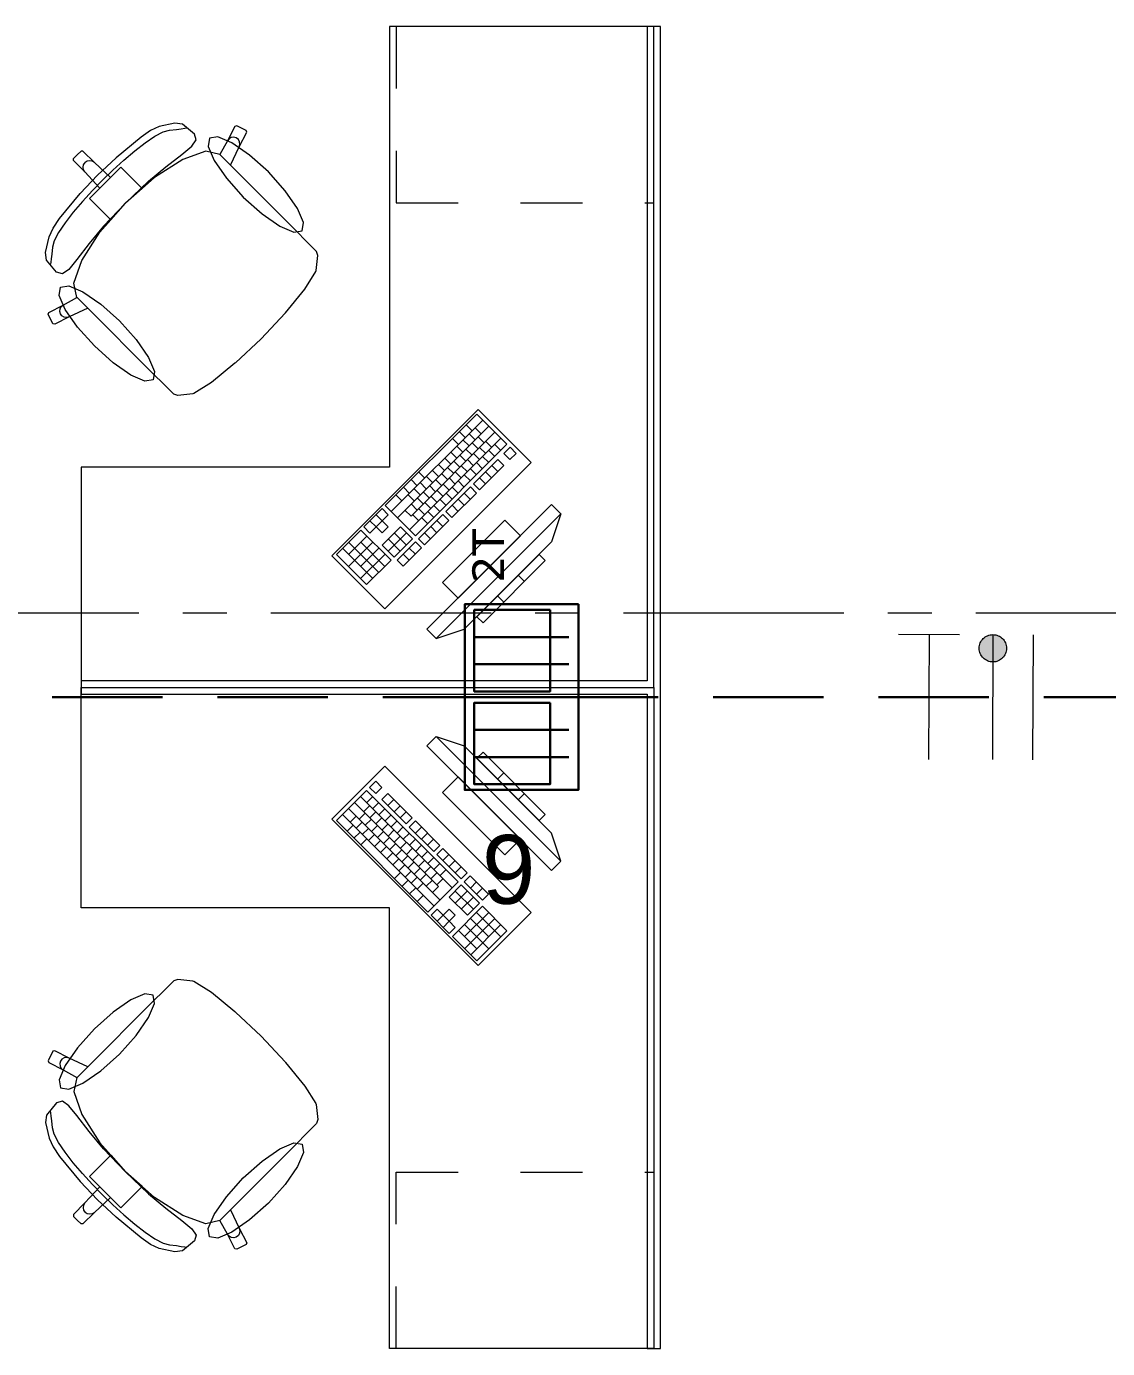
# Model space of a CAD drawing. Header units: inches. Extents: x -19 to 5698, y -728 to 92.
# Drawn here: x 294.684 to 297.137, y 8.332 to 11.332 of the extents above; entities that cross this region are included whole.
import ezdxf

# ---------------------------------------------------------------- set-up
doc = ezdxf.new("R2010")
doc.units = ezdxf.units.IN
doc.header["$MEASUREMENT"] = 0
for name, pattern in [('HIDDEN', [0.375, 0.25, -0.125]), ('Punto & Raya', [0.65, 0.5, -0.075, 0, -0.075]), ('Rayas', [0.282222, 0.141111, -0.141111]), ('RAYITAS', [0.375, 0.25, -0.125])]:
    doc.linetypes.add(name, pattern=pattern)
doc.layers.get('0').update_dxf_attribs({"color": 61})
for name, color, linetype, lineweight in [('00 conduct tomacorr', 120, 'HIDDEN', 30), ('00 IE LUZ EMERGENCIA', 253, 'Continuous', 0), ('T-TECHO-E', 150, 'Continuous', 20), ('TOMACORRIENTE', 22, 'RAYITAS', 9)]:
    doc.layers.add(name, color=color, linetype=linetype, lineweight=lineweight)
doc.layers.add('Interior - Mobiliario', color=7, linetype='Continuous')
doc.layers.add('Marcador - Secciones', color=7, linetype='Continuous')
doc.styles.add('Annotative', font='arial.ttf')

# ---------------------------------------------------------------- blocks, each defined once
blk = doc.blocks.new('CAJA POP UP 6 MODULOS')
at = {"layer": '00 conduct tomacorr', "linetype": 'Continuous'}
for p, q in [((-0.095, -0.165), (-0.095, -0.0151)), ((-0.052, -0.165), (-0.052, -0.0151)), ((0.052, -0.165), (0.052, -0.0151)), ((0.095, -0.165), (0.095, -0.0151)), ((0, -0.165), (0, -0.18))]:
    blk.add_line(p, q, dxfattribs=at)
for points in [[(-0.147, 0), (0.147, 0), (0.147, -0.18), (-0.147, -0.18)], [(0, 0), (0.147, 0), (0.147, -0.18), (0, -0.18)]]:
    blk.add_lwpolyline(points, close=True, dxfattribs=at)
for points in [[(-0.138, -0.045), (-0.009, -0.045), (-0.009, -0.165), (-0.138, -0.165), (-0.138, -0.045)], [(0.009, -0.045), (0.138, -0.045), (0.138, -0.165), (0.009, -0.165), (0.009, -0.045)]]:
    blk.add_lwpolyline(points, dxfattribs=at)
at = {"color": 1, "insert": (-0.1807, -0.168), "char_height": 0.05, "attachment_point": 1, "rotation": 180}
blk.add_mtext_dynamic_manual_height_columns('{\\fVerdana|b0|i0|c0|p34;2T}', width=0.000481, gutter_width=0.1561, heights=[0], dxfattribs=at)
blk = doc.blocks.new('a')
at = {"layer": 'TOMACORRIENTE', "ltscale": 0.05}
h = blk.add_hatch(color=4, dxfattribs=at)
edge = h.paths.add_edge_path()
edge.add_arc((0, 0.0752), 0.0211, 0, 360)
at = {"layer": 'TOMACORRIENTE', "color": 4}
for p, q in [((-0.1455, 0.0963), (-0.0515, 0.0963)), ((-0.0985, 0.0963), (-0.0985, -0.0966)), ((0, 0.0963), (0, -0.0963)), ((0.0623, -0.0963), (0.0623, 0.0963))]:
    blk.add_line(p, q, dxfattribs=at)
blk.add_circle((0, 0.0752), 0.0211, dxfattribs=at)
blk = doc.blocks.new('CABLE 3FACE')
at = {"layer": 'T-TECHO-E', "rotation": 59.94170052614085}
blk.add_blockref('a', (0, 0), dxfattribs=at)

msp = doc.modelspace()

# ---------------------------------------------------------------- linework, layer by layer
at = {"layer": '00 conduct tomacorr'}
msp.add_line((301.3673, 9.8105, -0.0007), (287.3985, 9.8105, -0.0007), dxfattribs=at)
at = {"layer": 'Interior - Mobiliario', "color": 175, "linetype": 'Rayas', "lineweight": 13}
for p, q in [((295.5226, 11.3323), (295.5226, 10.9323)), ((295.5226, 10.9323), (296.1076, 10.9323)), ((295.5226, 8.3323), (295.5226, 8.7323)), ((295.5226, 8.7323), (296.1076, 8.7323))]:
    msp.add_line(p, q, dxfattribs=at)
at = {"layer": 'Interior - Mobiliario', "color": 175, "linetype": 'Continuous', "lineweight": 13}
for p, q in [((296.1226, 11.3323), (296.0926, 11.3323)), ((296.0926, 11.3323), (296.0926, 9.8473)), ((296.1226, 9.8473), (296.1226, 11.3323)), ((294.9846, 11.1049), (294.9654, 11.0959)), ((295.0208, 11.1126), (294.9846, 11.1049)), ((295.0376, 11.1108), (295.0208, 11.1126)), ((295.024, 11.0983), (295.0348, 11.1003)), ((295.0348, 11.1003), (295.0428, 11.1011)), ((295.0654, 11.0876), (295.0376, 11.1108)), ((295.0428, 11.1011), (295.0473, 11.1019)), ((295.1568, 11.1056), (295.1398, 11.0725)), ((295.1608, 11.1069), (295.1568, 11.1056)), ((295.1822, 11.0961), (295.1608, 11.1069)), ((294.9437, 11.081), (294.887, 11.0342)), ((294.9654, 11.0959), (294.9437, 11.081)), ((294.9532, 11.0684), (294.975, 11.0833)), ((294.975, 11.0833), (294.9939, 11.0933)), ((294.9939, 11.0933), (295.0086, 11.0972)), ((295.0086, 11.0972), (295.024, 11.0983)), ((295.0588, 11.0603), (295.0688, 11.0747)), ((295.0688, 11.0747), (295.0654, 11.0876)), ((295.1398, 11.0725), (295.1225, 11.0415)), ((295.1434, 11.0771), (295.1398, 11.0725)), ((295.1486, 11.08), (295.1434, 11.0771)), ((295.1544, 11.0807), (295.1486, 11.08)), ((295.16, 11.0792), (295.1544, 11.0807)), ((295.1646, 11.0755), (295.16, 11.0792)), ((295.1675, 11.0704), (295.1646, 11.0755)), ((295.1665, 11.059), (295.1835, 11.0921)), ((295.1681, 11.0646), (295.1675, 11.0704)), ((295.1835, 11.0921), (295.1822, 11.0961)), ((294.7905, 11.0323), (294.799, 11.0409)), ((294.8076, 11.0494), (294.799, 11.0409)), ((294.8118, 11.0494), (294.8076, 11.0494)), ((294.8379, 11.0233), (294.8118, 11.0494)), ((294.9047, 11.0287), (294.9294, 11.0499)), ((294.9294, 11.0499), (294.9532, 11.0684)), ((295.0004, 11.0138), (295.0365, 11.0417)), ((295.0365, 11.0417), (295.0588, 11.0603)), ((295.0905, 11.0489), (295.0386, 11.0306)), ((295.1225, 11.0415), (295.0905, 11.0489)), ((295.1227, 11.0414), (295.1225, 11.0415)), ((295.1227, 11.0414), (295.1469, 11.0172)), ((295.1469, 11.0172), (295.1665, 11.059)), ((295.1665, 11.059), (295.1681, 11.0646)), ((294.7905, 11.0281), (294.7905, 11.0323)), ((294.8166, 11.002), (294.7905, 11.0281)), ((294.8122, 11.0126), (294.8134, 11.0183)), ((294.8133, 11.0068), (294.8122, 11.0126)), ((294.8134, 11.0183), (294.8167, 11.0232)), ((294.8215, 11.0265), (294.8167, 11.0232)), ((294.8273, 11.0277), (294.8215, 11.0265)), ((294.833, 11.0266), (294.8273, 11.0277)), ((294.8379, 11.0233), (294.833, 11.0266)), ((294.8744, 10.9893), (294.8379, 11.0233)), ((294.887, 11.0342), (294.8448, 10.9951)), ((294.8981, 11.013), (294.8744, 10.9893)), ((294.88, 11.0061), (294.9047, 11.0287)), ((294.9192, 10.9918), (294.8981, 11.013)), ((294.961, 10.9811), (295.0004, 11.0138)), ((295.0386, 11.0306), (294.9747, 10.9892)), ((295.2948, 10.8693), (295.1469, 11.0172)), ((294.8057, 10.9529), (294.8448, 10.9951)), ((294.8166, 11.002), (294.8133, 11.0068)), ((294.8505, 10.9655), (294.8166, 11.002)), ((294.8566, 10.9833), (294.8338, 10.9599)), ((294.8566, 10.9833), (294.88, 11.0061)), ((294.8744, 10.9893), (294.8625, 10.9774)), ((294.9083, 10.9316), (294.961, 10.9811)), ((294.9466, 10.9645), (294.9192, 10.9918)), ((294.9747, 10.9892), (294.9466, 10.9645)), ((294.7589, 10.8962), (294.8057, 10.9529)), ((294.8338, 10.9599), (294.8112, 10.9352)), ((294.8269, 10.9418), (294.8505, 10.9655)), ((294.8505, 10.9655), (294.8625, 10.9774)), ((294.9466, 10.9645), (294.9087, 10.9311)), ((294.8112, 10.9352), (294.79, 10.9105)), ((294.8481, 10.9207), (294.8269, 10.9418)), ((294.8754, 10.8933), (294.8481, 10.9207)), ((294.9083, 10.9316), (294.8588, 10.8788)), ((294.8754, 10.8933), (294.9087, 10.9311)), ((294.744, 10.8745), (294.7589, 10.8962)), ((294.79, 10.9105), (294.7714, 10.8867)), ((294.8506, 10.8652), (294.8754, 10.8933)), ((294.735, 10.8552), (294.744, 10.8745)), ((294.7566, 10.8648), (294.7466, 10.846)), ((294.7714, 10.8867), (294.7566, 10.8648)), ((294.8093, 10.8013), (294.8506, 10.8652)), ((294.8588, 10.8788), (294.8261, 10.8395)), ((295.3203, 10.8438), (295.2948, 10.8693)), ((294.7272, 10.8191), (294.735, 10.8552)), ((294.7427, 10.8313), (294.7416, 10.8159)), ((294.7466, 10.846), (294.7427, 10.8313)), ((294.8261, 10.8395), (294.7982, 10.8034)), ((295.3422, 10.8219), (295.3203, 10.8438)), ((294.7291, 10.8023), (294.7272, 10.8191)), ((294.7523, 10.7745), (294.7291, 10.8023)), ((294.7395, 10.8051), (294.7388, 10.7971)), ((294.7416, 10.8159), (294.7395, 10.8051)), ((294.7982, 10.8034), (294.7796, 10.7811)), ((294.791, 10.7494), (294.8093, 10.8013)), ((295.3411, 10.7787), (295.3451, 10.8126)), ((295.3451, 10.8126), (295.3422, 10.8219)), ((294.7388, 10.7971), (294.738, 10.7925)), ((294.7652, 10.7711), (294.7523, 10.7745)), ((294.7796, 10.7811), (294.7652, 10.7711)), ((295.3153, 10.7365), (295.3402, 10.7765)), ((295.3402, 10.7765), (295.3411, 10.7787)), ((294.7984, 10.7174), (294.791, 10.7494)), ((294.7674, 10.7001), (294.7984, 10.7174)), ((294.7985, 10.7172), (294.7984, 10.7174)), ((294.7985, 10.7172), (294.8227, 10.693)), ((295.2717, 10.6828), (295.3153, 10.7365)), ((294.733, 10.6791), (294.7343, 10.6831)), ((294.7343, 10.6831), (294.7674, 10.7001)), ((294.7592, 10.6855), (294.7599, 10.6913)), ((294.7607, 10.6799), (294.7592, 10.6855)), ((294.7599, 10.6913), (294.7628, 10.6965)), ((294.7628, 10.6965), (294.7674, 10.7001)), ((294.8227, 10.693), (294.7809, 10.6734)), ((294.9705, 10.5451), (294.8227, 10.693)), ((295.2162, 10.6237), (295.2711, 10.682)), ((295.2711, 10.682), (295.2717, 10.6828)), ((294.7438, 10.6577), (294.733, 10.6791)), ((294.7478, 10.6564), (294.7438, 10.6577)), ((294.7809, 10.6734), (294.7478, 10.6564)), ((294.7643, 10.6753), (294.7607, 10.6799)), ((294.7694, 10.6724), (294.7643, 10.6753)), ((294.7753, 10.6718), (294.7694, 10.6724)), ((294.7809, 10.6734), (294.7753, 10.6718)), ((295.2162, 10.6237), (295.1579, 10.5688)), ((295.157, 10.5682), (295.1034, 10.5246)), ((295.1579, 10.5688), (295.157, 10.5682)), ((294.9961, 10.5196), (294.9705, 10.5451)), ((295.018, 10.4977), (294.9961, 10.5196)), ((295.1034, 10.5246), (295.0633, 10.4997)), ((295.0273, 10.4948), (295.018, 10.4977)), ((295.0612, 10.4988), (295.0273, 10.4948)), ((295.0633, 10.4997), (295.0612, 10.4988)), ((295.7056, 10.4527), (295.4979, 10.245)), ((295.7742, 10.3842), (295.7056, 10.4527)), ((295.7194, 10.439), (295.5116, 10.2313)), ((295.7331, 10.4253), (295.5254, 10.2176)), ((295.7468, 10.4116), (295.5564, 10.2212)), ((295.6658, 10.4129), (295.6796, 10.3992)), ((295.6814, 10.4285), (295.6951, 10.4148)), ((295.7021, 10.4217), (295.7158, 10.408)), ((295.7605, 10.3979), (295.5528, 10.1902)), ((295.5665, 10.1765), (295.7742, 10.3842)), ((295.6503, 10.3973), (295.664, 10.3836)), ((295.6605, 10.3802), (295.6742, 10.3665)), ((295.6744, 10.394), (295.6881, 10.3803)), ((295.6882, 10.4079), (295.7019, 10.3941)), ((295.695, 10.3872), (295.7087, 10.3735)), ((295.7088, 10.4011), (295.7226, 10.3874)), ((295.726, 10.3908), (295.7397, 10.3771)), ((295.7467, 10.384), (295.7604, 10.3703)), ((295.6328, 10.3525), (295.6465, 10.3388)), ((295.6467, 10.3663), (295.6604, 10.3526)), ((295.6673, 10.3595), (295.681, 10.3458)), ((295.6811, 10.3734), (295.6949, 10.3597)), ((295.6983, 10.3631), (295.712, 10.3494)), ((295.7122, 10.377), (295.7259, 10.3633)), ((295.719, 10.3563), (295.7327, 10.3426)), ((295.7328, 10.3702), (295.7465, 10.3565)), ((295.7811, 10.3773), (295.7672, 10.3635)), ((295.7672, 10.3635), (295.7809, 10.3497)), ((295.7809, 10.3497), (295.7948, 10.3636)), ((295.7948, 10.3636), (295.7811, 10.3773)), ((295.5741, 10.3212), (295.5878, 10.3075)), ((295.6051, 10.3248), (295.6188, 10.3111)), ((295.619, 10.3386), (295.6327, 10.3249)), ((295.6396, 10.3318), (295.6533, 10.3181)), ((295.6535, 10.3457), (295.6672, 10.332)), ((295.6568, 10.3216), (295.6705, 10.3079)), ((295.6706, 10.3354), (295.6843, 10.3217)), ((295.6845, 10.3493), (295.6982, 10.3356)), ((295.6913, 10.3286), (295.705, 10.3149)), ((295.7534, 10.3496), (295.698, 10.2942)), ((295.7051, 10.3425), (295.7188, 10.3288)), ((295.7117, 10.2805), (295.7671, 10.3359)), ((295.7257, 10.3219), (295.7394, 10.3082)), ((295.7395, 10.3358), (295.7532, 10.3221)), ((295.7671, 10.3359), (295.7534, 10.3496)), ((295.5568, 10.3039), (295.5705, 10.2902)), ((295.5774, 10.2971), (295.5911, 10.2834)), ((295.5913, 10.3109), (295.605, 10.2972)), ((295.5981, 10.2903), (295.6118, 10.2766)), ((295.6119, 10.3041), (295.6256, 10.2904)), ((295.6258, 10.318), (295.6395, 10.3043)), ((295.6291, 10.2939), (295.6428, 10.2802)), ((295.6429, 10.3077), (295.6566, 10.294)), ((295.6636, 10.3009), (295.6773, 10.2872)), ((295.6774, 10.3148), (295.6911, 10.3011)), ((295.698, 10.2942), (295.7117, 10.2805)), ((295.7118, 10.3081), (295.7255, 10.2944)), ((295.5222, 10.2693), (295.5359, 10.2555)), ((295.5395, 10.2866), (295.5532, 10.2728)), ((295.5497, 10.2694), (295.5634, 10.2557)), ((295.5636, 10.2832), (295.5773, 10.2695)), ((295.5704, 10.2626), (295.5841, 10.2489)), ((295.5842, 10.2764), (295.5979, 10.2627)), ((295.6014, 10.2662), (295.6151, 10.2525)), ((295.6152, 10.28), (295.629, 10.2663)), ((295.6911, 10.2873), (295.6357, 10.2319)), ((295.6359, 10.2733), (295.6496, 10.2595)), ((295.6494, 10.2182), (295.7048, 10.2736)), ((295.6497, 10.2871), (295.6634, 10.2734)), ((295.6772, 10.2735), (295.6909, 10.2597)), ((295.7048, 10.2736), (295.6911, 10.2873)), ((295.491, 10.2381), (295.4495, 10.1966)), ((295.5047, 10.2244), (295.491, 10.2381)), ((295.4979, 10.245), (295.5665, 10.1765)), ((295.5427, 10.2349), (295.5564, 10.2212)), ((295.5565, 10.2487), (295.5702, 10.235)), ((295.5737, 10.2385), (295.5874, 10.2248)), ((295.5875, 10.2523), (295.6013, 10.2386)), ((295.8753, 10.2474), (295.5925, 9.9646)), ((295.5943, 10.2317), (295.608, 10.218)), ((295.6082, 10.2456), (295.6219, 10.2318)), ((295.622, 10.2594), (295.6357, 10.2457)), ((295.6357, 10.2319), (295.6494, 10.2182)), ((295.6495, 10.2458), (295.6632, 10.232)), ((295.6634, 10.2596), (295.6771, 10.2459)), ((295.8965, 10.2262), (295.8753, 10.2474)), ((295.4633, 10.2104), (295.477, 10.1967)), ((295.4909, 10.2105), (295.477, 10.1967)), ((295.4772, 10.2242), (295.4909, 10.2105)), ((295.4909, 10.2105), (295.5047, 10.2244)), ((295.5046, 10.1968), (295.4909, 10.2105)), ((295.5598, 10.2247), (295.5736, 10.2109)), ((295.6288, 10.225), (295.5734, 10.1696)), ((295.5805, 10.2179), (295.5942, 10.2041)), ((295.5871, 10.1559), (295.6425, 10.2113)), ((295.6137, 9.9434), (295.8965, 10.2262)), ((295.6149, 10.2111), (295.6286, 10.1974)), ((295.7692, 10.2121), (295.6278, 10.0706)), ((295.6425, 10.2113), (295.6288, 10.225)), ((295.8046, 10.1767), (295.7692, 10.2121)), ((295.8965, 10.2262), (295.8753, 10.1626)), ((295.4425, 10.1896), (295.3872, 10.1342)), ((295.4563, 10.1759), (295.4147, 10.1344)), ((295.5111, 10.1211), (295.4425, 10.1896)), ((295.4495, 10.1966), (295.4632, 10.1828)), ((295.4632, 10.1828), (295.477, 10.1967)), ((295.477, 10.1967), (295.4907, 10.183)), ((295.5322, 10.197), (295.4906, 10.1554)), ((295.4907, 10.183), (295.5046, 10.1968)), ((295.5459, 10.1832), (295.5043, 10.1417)), ((295.5183, 10.1831), (295.5457, 10.1557)), ((295.5596, 10.1695), (295.5322, 10.197)), ((295.5872, 10.1834), (295.6009, 10.1697)), ((295.6011, 10.1973), (295.6148, 10.1836)), ((295.6632, 10.0353), (295.8046, 10.1767)), ((295.401, 10.1481), (295.4696, 10.0795)), ((295.47, 10.1622), (295.4146, 10.1068)), ((295.4149, 10.1619), (295.4834, 10.0934)), ((295.4837, 10.1485), (295.4421, 10.1069)), ((295.4424, 10.1621), (295.4973, 10.1072)), ((295.4906, 10.1554), (295.518, 10.128)), ((295.5045, 10.1693), (295.5319, 10.1418)), ((295.518, 10.128), (295.5596, 10.1695)), ((295.5664, 10.1627), (295.5249, 10.1211)), ((295.5386, 10.1074), (295.5802, 10.149)), ((295.5526, 10.1488), (295.5663, 10.1351)), ((295.5802, 10.149), (295.5664, 10.1627)), ((295.5734, 10.1696), (295.5871, 10.1559)), ((295.8753, 10.1626), (295.6773, 9.9646)), ((295.3872, 10.1342), (295.4557, 10.0657)), ((295.4974, 10.1348), (295.442, 10.0794)), ((295.4557, 10.0657), (295.5111, 10.1211)), ((295.5249, 10.1211), (295.5386, 10.1074)), ((295.5387, 10.135), (295.5525, 10.1213)), ((295.847, 10.1343), (295.7056, 9.9929)), ((295.7198, 9.9787), (295.8612, 10.1201)), ((295.8612, 10.1201), (295.847, 10.1343)), ((295.7999, 10.0871), (295.814, 10.073)), ((295.6278, 10.0706), (295.6632, 10.0353)), ((295.7527, 10.04), (295.7669, 10.0259)), ((295.7056, 9.9929), (295.7198, 9.9787)), ((295.5925, 9.9646), (295.6137, 9.9434)), ((295.6137, 9.9434), (295.6773, 9.9646)), ((294.8076, 9.8473), (294.8076, 9.8173)), ((296.0926, 9.8473), (294.8076, 9.8473)), ((296.1226, 9.8173), (296.1226, 9.8473)), ((294.8076, 9.8173), (296.0926, 9.8173)), ((296.0926, 9.8173), (296.0926, 8.3323)), ((296.1226, 8.3323), (296.1226, 9.8173)), ((295.6137, 9.7212), (295.5925, 9.7)), ((295.8965, 9.4383), (295.6137, 9.7212)), ((295.6137, 9.7212), (295.6773, 9.7)), ((295.5925, 9.7), (295.8753, 9.4171)), ((295.6773, 9.7), (295.8753, 9.502)), ((295.7198, 9.6858), (295.7056, 9.6717)), ((295.7056, 9.6717), (295.847, 9.5303)), ((295.8612, 9.5444), (295.7198, 9.6858)), ((295.7527, 9.6245), (295.7669, 9.6387)), ((295.4763, 9.6194), (295.4626, 9.6057)), ((295.4626, 9.6057), (295.4764, 9.5919)), ((295.4901, 9.6056), (295.4763, 9.6194)), ((295.4764, 9.5919), (295.4901, 9.6056)), ((295.6632, 9.6293), (295.6278, 9.5939)), ((295.8046, 9.4878), (295.6632, 9.6293)), ((295.4557, 9.5989), (295.3872, 9.5303)), ((295.4283, 9.5714), (295.6187, 9.381)), ((295.442, 9.5852), (295.6497, 9.3774)), ((295.6634, 9.3912), (295.4557, 9.5989)), ((295.4559, 9.5713), (295.4696, 9.585)), ((295.4697, 9.5575), (295.4834, 9.5712)), ((295.504, 9.5917), (295.4903, 9.578)), ((295.4903, 9.578), (295.5457, 9.5226)), ((295.5594, 9.5364), (295.504, 9.5917)), ((295.5041, 9.5642), (295.5178, 9.5779)), ((295.6278, 9.5939), (295.7692, 9.4525)), ((295.7999, 9.5774), (295.814, 9.5915)), ((295.4009, 9.544), (295.6086, 9.3363)), ((295.4146, 9.5577), (295.6223, 9.35)), ((295.4182, 9.5267), (295.4319, 9.5404)), ((295.4388, 9.5335), (295.4525, 9.5472)), ((295.4491, 9.5507), (295.4628, 9.5644)), ((295.4629, 9.5368), (295.4766, 9.5505)), ((295.4836, 9.5436), (295.4973, 9.5573)), ((295.4974, 9.5298), (295.5111, 9.5435)), ((295.518, 9.5503), (295.5317, 9.564)), ((295.5318, 9.5365), (295.5455, 9.5502)), ((295.847, 9.5303), (295.8612, 9.5444)), ((295.3872, 9.5303), (295.5949, 9.3226)), ((295.4114, 9.5061), (295.4251, 9.5198)), ((295.432, 9.5129), (295.4457, 9.5266)), ((295.4459, 9.499), (295.4596, 9.5127)), ((295.4527, 9.5196), (295.4664, 9.5334)), ((295.4665, 9.5058), (295.4802, 9.5195)), ((295.4768, 9.523), (295.4905, 9.5367)), ((295.4906, 9.5091), (295.5043, 9.5228)), ((295.5112, 9.5159), (295.525, 9.5296)), ((295.5251, 9.5021), (295.5388, 9.5158)), ((295.5457, 9.5226), (295.5594, 9.5364)), ((295.5663, 9.5294), (295.5526, 9.5157)), ((295.5526, 9.5157), (295.608, 9.4603)), ((295.6217, 9.474), (295.5663, 9.5294)), ((295.5664, 9.5019), (295.5802, 9.5156)), ((295.427, 9.4905), (295.4407, 9.5042)), ((295.4425, 9.4749), (295.4563, 9.4886)), ((295.4597, 9.4852), (295.4734, 9.4989)), ((295.4736, 9.4713), (295.4873, 9.485)), ((295.4804, 9.492), (295.4941, 9.5057)), ((295.4942, 9.4781), (295.5079, 9.4918)), ((295.5045, 9.4953), (295.5182, 9.509)), ((295.5183, 9.4814), (295.532, 9.4951)), ((295.5322, 9.4676), (295.5459, 9.4813)), ((295.5389, 9.4882), (295.5527, 9.5019)), ((295.5528, 9.4744), (295.5665, 9.4881)), ((295.5803, 9.488), (295.594, 9.5017)), ((295.5941, 9.4742), (295.6078, 9.4879)), ((295.7692, 9.4525), (295.8046, 9.4878)), ((295.8965, 9.4383), (295.8753, 9.502)), ((295.4874, 9.4575), (295.5011, 9.4712)), ((295.5013, 9.4436), (295.515, 9.4573)), ((295.5081, 9.4643), (295.5218, 9.478)), ((295.5219, 9.4504), (295.5356, 9.4641)), ((295.5357, 9.4366), (295.5495, 9.4503)), ((295.546, 9.4537), (295.5597, 9.4675)), ((295.5598, 9.4399), (295.5736, 9.4536)), ((295.5666, 9.4605), (295.5804, 9.4742)), ((295.5805, 9.4467), (295.5942, 9.4604)), ((295.608, 9.4603), (295.6217, 9.474)), ((295.6286, 9.4671), (295.6149, 9.4534)), ((295.6149, 9.4534), (295.6703, 9.398)), ((295.684, 9.4117), (295.6286, 9.4671)), ((295.6288, 9.4396), (295.6425, 9.4533)), ((295.5151, 9.4298), (295.5288, 9.4435)), ((295.529, 9.4159), (295.5427, 9.4296)), ((295.5496, 9.4227), (295.5633, 9.4364)), ((295.5634, 9.4089), (295.5772, 9.4226)), ((295.5737, 9.426), (295.5874, 9.4398)), ((295.5875, 9.4122), (295.6013, 9.4259)), ((295.5943, 9.4328), (295.608, 9.4465)), ((295.6082, 9.419), (295.6219, 9.4327)), ((295.6426, 9.4257), (295.6563, 9.4394)), ((295.6564, 9.4119), (295.6702, 9.4256)), ((295.8753, 9.4171), (295.8965, 9.4383)), ((295.5187, 9.3987), (295.5324, 9.4125)), ((295.536, 9.3814), (295.5497, 9.3952)), ((295.5428, 9.4021), (295.5565, 9.4158)), ((295.5567, 9.3882), (295.5704, 9.4019)), ((295.5773, 9.395), (295.591, 9.4087)), ((295.5911, 9.3812), (295.6049, 9.3949)), ((295.5949, 9.3226), (295.6634, 9.3912)), ((295.6014, 9.3983), (295.6151, 9.4121)), ((295.6152, 9.3845), (295.629, 9.3982)), ((295.622, 9.4051), (295.6357, 9.4189)), ((295.6703, 9.398), (295.684, 9.4117)), ((295.6909, 9.4048), (295.6772, 9.3911)), ((295.6772, 9.3911), (295.7188, 9.3495)), ((295.7325, 9.3633), (295.6909, 9.4048)), ((295.6911, 9.3772), (295.7048, 9.391)), ((295.5533, 9.3641), (295.567, 9.3778)), ((295.5705, 9.3744), (295.5842, 9.3881)), ((295.5706, 9.3468), (295.5843, 9.3605)), ((295.605, 9.3673), (295.6187, 9.381)), ((295.6704, 9.3842), (295.6429, 9.3568)), ((295.6566, 9.3705), (295.6982, 9.329)), ((295.6568, 9.343), (295.6842, 9.3704)), ((295.7119, 9.3427), (295.6704, 9.3842)), ((295.7049, 9.3634), (295.7186, 9.3771)), ((295.7188, 9.3495), (295.7325, 9.3633)), ((295.6429, 9.3568), (295.6845, 9.3153)), ((295.7188, 9.3358), (295.6503, 9.2672)), ((295.6706, 9.3291), (295.6981, 9.3565)), ((295.6845, 9.3153), (295.7119, 9.3427)), ((295.7742, 9.2804), (295.7188, 9.3358)), ((295.6155, 9.3294), (295.6018, 9.3157)), ((295.6018, 9.3157), (295.6433, 9.2741)), ((295.6294, 9.3155), (295.6155, 9.3294)), ((295.6156, 9.3018), (295.6294, 9.3155)), ((295.6431, 9.3292), (295.6294, 9.3155)), ((295.6294, 9.3155), (295.6432, 9.3017)), ((295.6295, 9.288), (295.6432, 9.3017)), ((295.6569, 9.3154), (295.6431, 9.3292)), ((295.6432, 9.3017), (295.6569, 9.3154)), ((295.657, 9.2878), (295.6432, 9.3017)), ((295.6778, 9.2671), (295.7327, 9.3219)), ((295.678, 9.2395), (295.7465, 9.3081)), ((295.6914, 9.3083), (295.7329, 9.2668)), ((295.7051, 9.3221), (295.7605, 9.2667)), ((295.6433, 9.2741), (295.657, 9.2878)), ((295.664, 9.2809), (295.7055, 9.2394)), ((295.6777, 9.2946), (295.7331, 9.2392)), ((295.6918, 9.2257), (295.7604, 9.2942)), ((295.7056, 9.2118), (295.7742, 9.2804)), ((295.6503, 9.2672), (295.7056, 9.2118)), ((295.018, 9.1669), (294.9961, 9.1449)), ((295.0273, 9.1698), (295.018, 9.1669)), ((295.0612, 9.1658), (295.0273, 9.1698)), ((295.0633, 9.1649), (295.0612, 9.1658)), ((295.1034, 9.14), (295.0633, 9.1649)), ((294.9961, 9.1449), (294.9705, 9.1194)), ((295.157, 9.0964), (295.1034, 9.14)), ((294.9705, 9.1194), (294.8227, 8.9716)), ((295.1579, 9.0957), (295.157, 9.0964)), ((295.2162, 9.0409), (295.1579, 9.0957)), ((295.2162, 9.0409), (295.2711, 8.9825)), ((294.7438, 9.0068), (294.733, 8.9855)), ((294.7478, 9.0081), (294.7438, 9.0068)), ((294.7809, 8.9912), (294.7478, 9.0081)), ((294.733, 8.9855), (294.7343, 8.9814)), ((294.7343, 8.9814), (294.7674, 8.9644)), ((294.7607, 8.9847), (294.7592, 8.979)), ((294.7592, 8.979), (294.7599, 8.9732)), ((294.7599, 8.9732), (294.7628, 8.9681)), ((294.7643, 8.9893), (294.7607, 8.9847)), ((294.7694, 8.9921), (294.7643, 8.9893)), ((294.7753, 8.9928), (294.7694, 8.9921)), ((294.7809, 8.9912), (294.7753, 8.9928)), ((294.8227, 8.9716), (294.7809, 8.9912)), ((294.7985, 8.9473), (294.8227, 8.9716)), ((295.2711, 8.9825), (295.2717, 8.9817)), ((295.2717, 8.9817), (295.3153, 8.928)), ((294.7628, 8.9681), (294.7674, 8.9644)), ((294.7674, 8.9644), (294.7984, 8.9471)), ((294.7984, 8.9471), (294.791, 8.9152)), ((294.7985, 8.9473), (294.7984, 8.9471)), ((294.791, 8.9152), (294.8093, 8.8632)), ((295.3153, 8.928), (295.3402, 8.888)), ((294.7523, 8.8901), (294.7291, 8.8622)), ((294.7652, 8.8935), (294.7523, 8.8901)), ((294.7796, 8.8834), (294.7652, 8.8935)), ((294.7982, 8.8612), (294.7796, 8.8834)), ((295.3402, 8.888), (295.3411, 8.8859)), ((295.3411, 8.8859), (295.3451, 8.8519)), ((294.7291, 8.8622), (294.7272, 8.8454)), ((294.7388, 8.8675), (294.738, 8.872)), ((294.7395, 8.8594), (294.7388, 8.8675)), ((294.7416, 8.8487), (294.7395, 8.8594)), ((294.8261, 8.825), (294.7982, 8.8612)), ((294.8093, 8.8632), (294.8506, 8.7994)), ((295.3451, 8.8519), (295.3422, 8.8426)), ((294.7272, 8.8454), (294.735, 8.8093)), ((294.7427, 8.8333), (294.7416, 8.8487)), ((294.7466, 8.8185), (294.7427, 8.8333)), ((294.8588, 8.7857), (294.8261, 8.825)), ((295.3203, 8.8207), (295.2948, 8.7952)), ((295.3422, 8.8426), (295.3203, 8.8207)), ((294.735, 8.8093), (294.744, 8.7901)), ((294.744, 8.7901), (294.7589, 8.7684)), ((294.7566, 8.7997), (294.7466, 8.8185)), ((294.7714, 8.7779), (294.7566, 8.7997)), ((294.8506, 8.7994), (294.8754, 8.7712)), ((295.2948, 8.7952), (295.1469, 8.6473)), ((294.7589, 8.7684), (294.8057, 8.7117)), ((294.79, 8.754), (294.7714, 8.7779)), ((294.8754, 8.7712), (294.8481, 8.7439)), ((294.9083, 8.7329), (294.8588, 8.7857)), ((294.8754, 8.7712), (294.9087, 8.7334)), ((294.8112, 8.7293), (294.79, 8.754)), ((294.8481, 8.7439), (294.8269, 8.7227)), ((294.9083, 8.7329), (294.961, 8.6834)), ((294.9466, 8.7001), (294.9087, 8.7334)), ((294.8057, 8.7117), (294.8448, 8.6695)), ((294.8338, 8.7047), (294.8112, 8.7293)), ((294.8269, 8.7227), (294.8505, 8.6991)), ((294.8566, 8.6812), (294.8338, 8.7047)), ((294.9466, 8.7001), (294.9192, 8.6727)), ((294.9747, 8.6753), (294.9466, 8.7001)), ((294.8505, 8.6991), (294.8166, 8.6626)), ((294.8744, 8.6752), (294.8379, 8.6412)), ((294.8505, 8.6991), (294.8625, 8.6871)), ((294.8566, 8.6812), (294.88, 8.6584)), ((294.8744, 8.6752), (294.8625, 8.6871)), ((294.8981, 8.6516), (294.8744, 8.6752)), ((294.9192, 8.6727), (294.8981, 8.6516)), ((294.961, 8.6834), (295.0004, 8.6507)), ((295.0386, 8.6339), (294.9747, 8.6753)), ((294.8166, 8.6626), (294.7905, 8.6365)), ((294.8379, 8.6412), (294.8118, 8.6151)), ((294.8133, 8.6577), (294.8122, 8.6519)), ((294.8122, 8.6519), (294.8134, 8.6462)), ((294.8166, 8.6626), (294.8133, 8.6577)), ((294.8134, 8.6462), (294.8167, 8.6413)), ((294.8215, 8.638), (294.8167, 8.6413)), ((294.8379, 8.6412), (294.833, 8.638)), ((294.887, 8.6304), (294.8448, 8.6695)), ((294.88, 8.6584), (294.9047, 8.6358)), ((295.0004, 8.6507), (295.0365, 8.6228)), ((295.1227, 8.6231), (295.1469, 8.6473)), ((295.1469, 8.6473), (295.1665, 8.6056)), ((294.7905, 8.6365), (294.7905, 8.6322)), ((294.7905, 8.6322), (294.799, 8.6237)), ((294.8076, 8.6151), (294.799, 8.6237)), ((294.8118, 8.6151), (294.8076, 8.6151)), ((294.8273, 8.6369), (294.8215, 8.638)), ((294.833, 8.638), (294.8273, 8.6369)), ((294.9437, 8.5835), (294.887, 8.6304)), ((294.9047, 8.6358), (294.9294, 8.6147)), ((294.9294, 8.6147), (294.9532, 8.5961)), ((295.0365, 8.6228), (295.0588, 8.6042)), ((295.0905, 8.6156), (295.0386, 8.6339)), ((295.1225, 8.6231), (295.0905, 8.6156)), ((295.1227, 8.6231), (295.1225, 8.6231)), ((295.1398, 8.592), (295.1225, 8.6231)), ((294.9654, 8.5686), (294.9437, 8.5835)), ((294.9532, 8.5961), (294.975, 8.5812)), ((294.975, 8.5812), (294.9939, 8.5713)), ((295.0588, 8.6042), (295.0688, 8.5899)), ((295.0688, 8.5899), (295.0654, 8.577)), ((295.1434, 8.5874), (295.1398, 8.592)), ((295.1568, 8.5589), (295.1398, 8.592)), ((295.1486, 8.5845), (295.1434, 8.5874)), ((295.1544, 8.5838), (295.1486, 8.5845)), ((295.16, 8.5854), (295.1544, 8.5838)), ((295.1646, 8.589), (295.16, 8.5854)), ((295.1675, 8.5941), (295.1646, 8.589)), ((295.1665, 8.6056), (295.1681, 8.5999)), ((295.1665, 8.6056), (295.1835, 8.5725)), ((295.1681, 8.5999), (295.1675, 8.5941)), ((294.9846, 8.5596), (294.9654, 8.5686)), ((295.0208, 8.5519), (294.9846, 8.5596)), ((294.9939, 8.5713), (295.0086, 8.5674)), ((295.0086, 8.5674), (295.024, 8.5662)), ((295.0376, 8.5538), (295.0208, 8.5519)), ((295.024, 8.5662), (295.0348, 8.5642)), ((295.0348, 8.5642), (295.0428, 8.5634)), ((295.0654, 8.577), (295.0376, 8.5538)), ((295.0428, 8.5634), (295.0473, 8.5626)), ((295.1608, 8.5576), (295.1568, 8.5589)), ((295.1822, 8.5684), (295.1608, 8.5576)), ((295.1835, 8.5725), (295.1822, 8.5684)), ((296.0926, 8.3323), (296.1226, 8.3323))]:
    msp.add_line(p, q, dxfattribs=at)
at = {"layer": 'Interior - Mobiliario', "color": 175, "linetype": 'Continuous', "lineweight": 13, "flags": 128}
for points in [[(296.1076, 9.8323), (296.1076, 11.3323), (295.5076, 11.3323), (295.5076, 10.3323), (294.8076, 10.3323), (294.8076, 9.8323)], [(295.2327, 11.0021), (295.1902, 11.0403), (295.1499, 11.0683), (295.1178, 11.0819), (295.0989, 11.079), (295.096, 11.0601), (295.1096, 11.028), (295.1376, 10.9877), (295.1758, 10.9452), (295.2183, 10.907), (295.2586, 10.879), (295.2907, 10.8654), (295.3096, 10.8683), (295.3125, 10.8872), (295.2989, 10.9193), (295.2709, 10.9596)], [(294.8378, 10.6072), (294.7996, 10.6497), (294.7716, 10.69), (294.758, 10.7221), (294.7609, 10.741), (294.7798, 10.7439), (294.8119, 10.7303), (294.8522, 10.7023), (294.8947, 10.6641), (294.9329, 10.6216), (294.9609, 10.5813), (294.9745, 10.5492), (294.9716, 10.5303), (294.9527, 10.5274), (294.9206, 10.541), (294.8803, 10.569)], [(295.8294, 10.3429), (295.7091, 10.4631), (295.3768, 10.1307), (295.497, 10.0105)], [(296.1076, 9.8323), (296.1076, 8.3323), (295.5076, 8.3323), (295.5076, 9.3323), (294.8076, 9.3323), (294.8076, 9.8323)], [(295.497, 9.654), (295.3768, 9.5338), (295.7091, 9.2015), (295.8294, 9.3217)], [(294.8378, 9.0574), (294.7996, 9.0149), (294.7716, 8.9745), (294.758, 8.9424), (294.7609, 8.9235), (294.7798, 8.9207), (294.8119, 8.9343), (294.8522, 8.9623), (294.8947, 9.0004), (294.9329, 9.0429), (294.9609, 9.0833), (294.9745, 9.1153), (294.9716, 9.1343), (294.9527, 9.1371), (294.9206, 9.1235), (294.8803, 9.0955)], [(295.2327, 8.6624), (295.1902, 8.6243), (295.1499, 8.5963), (295.1178, 8.5826), (295.0989, 8.5855), (295.096, 8.6044), (295.1096, 8.6365), (295.1376, 8.6769), (295.1758, 8.7193), (295.2183, 8.7575), (295.2586, 8.7855), (295.2907, 8.7991), (295.3096, 8.7963), (295.3125, 8.7773), (295.2989, 8.7453), (295.2709, 8.7049)]]:
    msp.add_lwpolyline(points, close=True, dxfattribs=at)
at = {"layer": 'Marcador - Secciones', "color": 251, "linetype": 'Punto & Raya', "lineweight": 13, "true_color": 0x636466}
msp.add_line((282.4384, 10.0018), (323.8507, 10.0018), dxfattribs=at)

# ---------------------------------------------------------------- block references
at = {"layer": '00 conduct tomacorr'}
for name, p, xscale, yscale, zscale, rotation in [('CAJA POP UP 6 MODULOS', (295.9364, 9.8105, -0.0007), 1.432830642179531, 1.432830642179531, 1.432830642179531, 269.9999999999999), ('CABLE 3FACE', (296.8764, 9.8105, -0.0007), 1.47256122672843, 1.47256122672843, 1.47256122672843, 299.7894777823319)]:
    msp.add_blockref(name, p, dxfattribs=dict(at, xscale=xscale, yscale=yscale, zscale=zscale, rotation=rotation))

# ---------------------------------------------------------------- texts
at = {"layer": '00 IE LUZ EMERGENCIA', "style": 'Annotative'}
msp.add_attdef('9', (295.7174, 9.3414, -0.0007), '', height=0.1562, dxfattribs=at)

doc.saveas('drawing.dxf')
